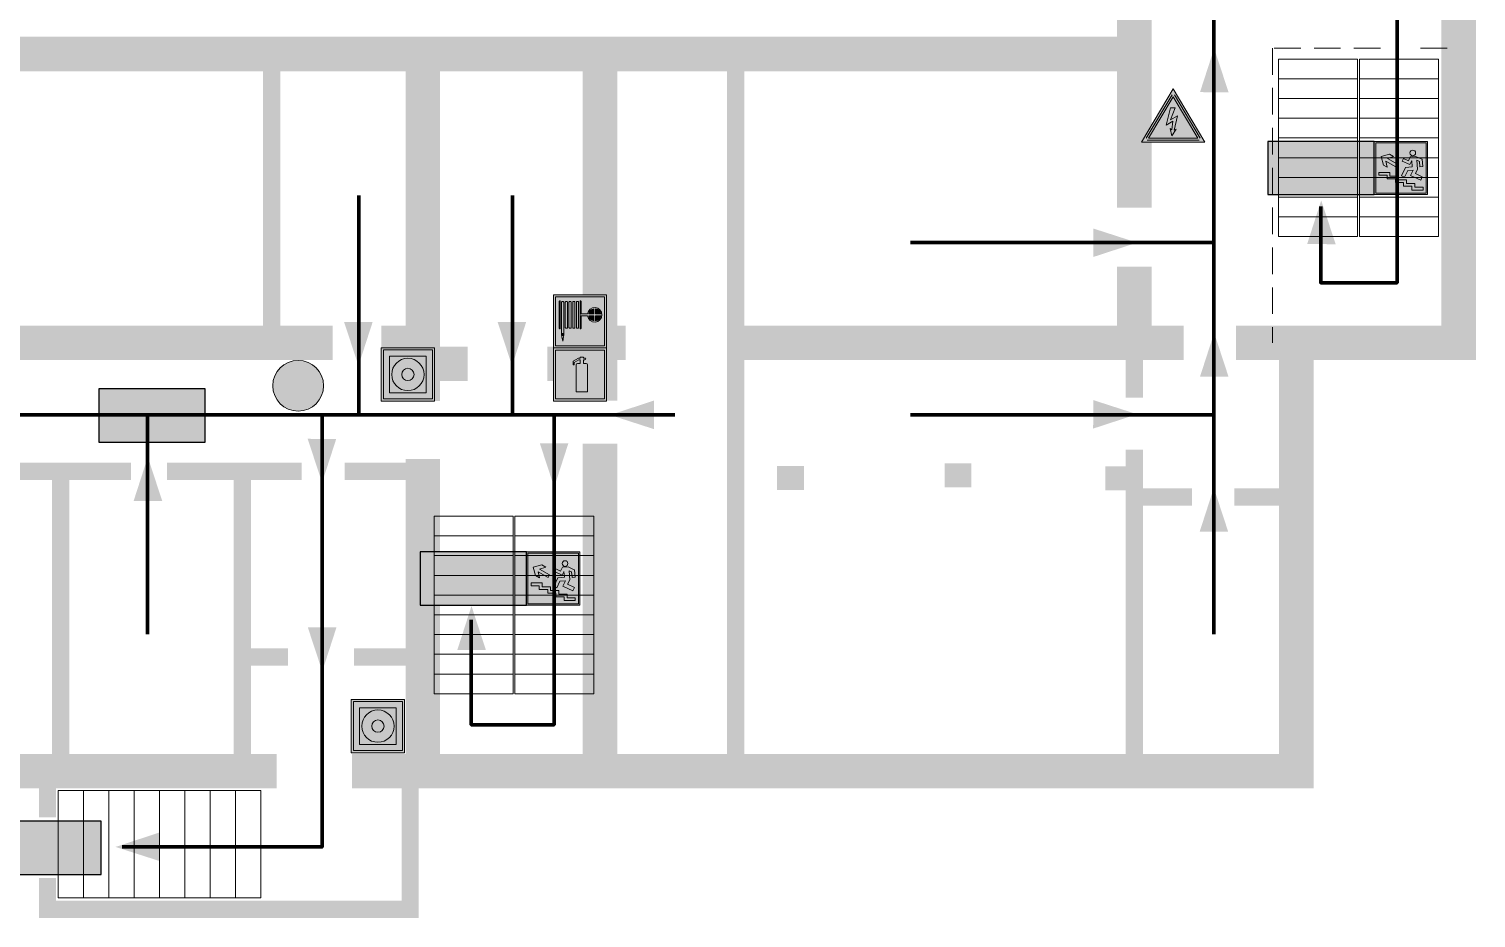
# Model space of a CAD drawing. Header units: millimetres. Extents: x 13810 to 67229, y 12374 to 21950.
# Drawn here: x 22123 to 22340.5, y 20001.6 to 20135.3 of the extents above; entities that cross this region are included whole.
import ezdxf

# ---------------------------------------------------------------- set-up
doc = ezdxf.new("R2010")
doc.units = ezdxf.units.MM
doc.linetypes.add('{ Wide Dash }', pattern=[12, 4, -2, 4, -2])
doc.layers.add('План_Штампы', color=7, linetype='Continuous')

# ---------------------------------------------------------------- blocks, each defined once
blk = doc.blocks.new('A$C7B4425F7')
at = {"true_color": 0xffffff}
blk.add_hatch(color=7, dxfattribs=at).paths.add_polyline_path([(0, 0), (-16, 0), (-16, -8), (0, -8)])
h = blk.add_hatch(color=126)
h.paths.add_polyline_path([(-0.2, -0.2), (-15.8, -0.2), (-15.8, -7.8), (-0.2, -7.8)])
h.paths.add_polyline_path([(-11.76, -2.03), (-11.76, -3.66), (-11.17, -3.66, -0.568275), (-11.17, -6.18), (-12.58, -6.18), (-12.58, -2.03)], flags=16)
h.paths.add_polyline_path([(-13.33, -4.12, -0.495768), (-13.59, -6.18), (-15.03, -6.18), (-15.03, -2.03), (-13.59, -2.03, -0.487973)], flags=16)
h.paths.add_polyline_path([(-10.25, -2.03), (-9.48, -2.03), (-9.48, -6.18), (-10.25, -6.18)], flags=16)
h.paths.add_polyline_path([(-13.84, -3.69), (-14.24, -3.69), (-14.24, -3.03), (-13.9, -3.03, -0.692621)], flags=0)
h.paths.add_polyline_path([(-9.15, -2.03), (-8.4, -2.03), (-8.04, -3.07), (-7.68, -2.03), (-6.93, -2.03), (-7.64, -4.1), (-6.93, -6.18), (-7.68, -6.18), (-8.04, -5.14), (-8.4, -6.18), (-9.15, -6.18), (-8.44, -4.1)], flags=16)
h.paths.add_polyline_path([(-11.76, -4.46), (-11.42, -4.46, -0.692621), (-11.36, -5.12), (-11.76, -5.12)], flags=0)
h.paths.add_polyline_path([(-13.9, -5.2), (-14.24, -5.2), (-14.24, -4.55), (-13.84, -4.55, -0.708038)], flags=0)
edge = h.paths.add_edge_path(flags=16)
edge.add_ellipse((-5.51, -4.08), major_axis=(0, 2.05), ratio=0.586184, start_angle=0, end_angle=360)
edge = h.paths.add_edge_path(flags=0)
edge.add_ellipse((-5.51, -4.08), major_axis=(0, 1.14), ratio=0.454828, start_angle=0, end_angle=360)
h.paths.add_polyline_path([(-4.13, -4.96, 0.377264), (-3.48, -4.52, 0.0555), (-3.16, -2.03), (-1.66, -2.03), (-1.66, -4.96), (-0.96, -4.96), (-0.96, -7.01), (-1.75, -7.01), (-1.75, -6.18), (-3.3, -6.18), (-3.3, -7.02), (-4.13, -7.02)], flags=16)
h.paths.add_polyline_path([(-2.73, -2.91), (-2.28, -2.91), (-2.28, -4.96), (-3.05, -4.96, 0.079136)], flags=0)
at = {"color": 126}
blk.add_lwpolyline([(-16, -8), (0, -8), (0, 0), (-16, 0)], close=True, dxfattribs=at)
blk = doc.blocks.new('вверх')
at = {"lineweight": 0, "true_color": 0xffffff}
h = blk.add_hatch(color=7, dxfattribs=at)
h.dxf.hatch_style = 1
h.paths.add_polyline_path([(40999.03, -4475.37), (41000.53, -4474.51), (40999.62, -4474.22), (41000.2, -4473.88), (41001.48, -4474.22), (41001.13, -4475.49), (41000.55, -4475.82), (41000.76, -4474.91), (40999.27, -4475.77)], flags=0)
h.paths.add_polyline_path([(40998.09, -4474.5), (40998.28, -4474.89), (40997.14, -4475.43), (40996.89, -4474.92), (40996.87, -4474.87), (40996.8, -4475.75), (40997.81, -4475.85), (40998.41, -4477.11), (40997.94, -4477.33), (40997.47, -4476.34), (40996.66, -4476.28), (40997.03, -4477.06), (40995.52, -4477.78), (40995.29, -4477.28), (40996.32, -4476.79), (40996, -4476.11), (40996.09, -4474.77), (40995.72, -4474.94), (40995.64, -4475.77), (40995.2, -4475.72), (40995.3, -4474.63), (40995.33, -4474.61), (40996.23, -4474.19), (40997.09, -4474.25), (40997.37, -4474.84)], flags=0)
h.paths.add_polyline_path([(40997.14, -4473.68, -1), (40996.29, -4473.68, -1)], flags=0)
h.paths.add_polyline_path([(41000.58, -4477.58), (41000.58, -4477.03), (41001.81, -4477.03), (41001.81, -4476.6), (41000.15, -4476.6), (41000.15, -4477.16), (40998.9, -4477.16), (40998.9, -4477.72), (40997.65, -4477.72), (40997.65, -4478.27), (40996.41, -4478.27), (40996.41, -4478.82), (40995.17, -4478.82), (40995.17, -4479.25), (40995.41, -4479.25), (40996.84, -4479.25), (40996.84, -4478.69), (40998.09, -4478.69), (40998.09, -4478.13), (40999.32, -4478.13), (40999.32, -4477.58)], flags=0)
h.paths.add_polyline_path([(41002.49, -4471.94), (40994.49, -4471.94), (40994.49, -4479.94), (41002.49, -4479.94)])
h.paths.add_polyline_path([(41002.28, -4479.72), (40994.69, -4479.72), (40994.69, -4472.14), (41002.28, -4472.14)], flags=16)
h.paths.add_polyline_path([(41001.81, -4476.6), (41001.81, -4477.03), (41000.58, -4477.03), (41000.58, -4477.58), (40999.32, -4477.58), (40999.32, -4478.13), (40998.09, -4478.13), (40998.09, -4478.69), (40996.84, -4478.69), (40996.84, -4479.25), (40995.17, -4479.25), (40995.17, -4478.82), (40996.41, -4478.82), (40996.41, -4478.27), (40997.65, -4478.27), (40997.65, -4477.72), (40998.9, -4477.72), (40998.9, -4477.16), (41000.15, -4477.16), (41000.15, -4476.6)], flags=0)
at = {"lineweight": 0}
h = blk.add_hatch(color=126, dxfattribs=at)
h.dxf.hatch_style = 1
h.paths.add_polyline_path([(40994.69, -4479.72), (41002.28, -4479.72), (41002.28, -4472.14), (40994.69, -4472.14)])
h.paths.add_polyline_path([(40999.03, -4475.37), (41000.53, -4474.51), (40999.62, -4474.22), (41000.2, -4473.88), (41001.48, -4474.22), (41001.13, -4475.49), (41000.55, -4475.82), (41000.76, -4474.91), (40999.27, -4475.77)], flags=16)
h.paths.add_polyline_path([(40997.09, -4474.25), (40997.37, -4474.84), (40998.09, -4474.5), (40998.28, -4474.89), (40997.14, -4475.43), (40996.89, -4474.92), (40996.87, -4474.87), (40996.8, -4475.75), (40997.81, -4475.85), (40998.41, -4477.11), (40997.94, -4477.33), (40997.47, -4476.34), (40996.66, -4476.28), (40997.03, -4477.06), (40995.52, -4477.78), (40995.29, -4477.28), (40996.32, -4476.79), (40996, -4476.11), (40996.09, -4474.77), (40995.72, -4474.94), (40995.64, -4475.77), (40995.2, -4475.72), (40995.3, -4474.63), (40995.33, -4474.61), (40996.23, -4474.19)], flags=16)
h.paths.add_polyline_path([(40996.29, -4473.68, -1), (40997.14, -4473.68, -1)], flags=16)
h.paths.add_polyline_path([(40997.65, -4477.72), (40998.9, -4477.72), (40998.9, -4477.16), (41000.15, -4477.16), (41000.15, -4476.6), (41001.81, -4476.6), (41001.81, -4477.03), (41000.58, -4477.03), (41000.58, -4477.58), (40999.32, -4477.58), (40999.32, -4478.13), (40998.09, -4478.13), (40998.09, -4478.69), (40996.84, -4478.69), (40996.84, -4479.25), (40995.17, -4479.25), (40995.17, -4478.82), (40996.41, -4478.82), (40996.41, -4478.27), (40997.65, -4478.27)], flags=16)
at = {"lineweight": 0, "true_color": 0xffffff}
h = blk.add_hatch(color=7, dxfattribs=at)
h.dxf.hatch_style = 1
h.paths.add_polyline_path([(40997.14, -4473.68, 1), (40996.29, -4473.68, 1)])
h.paths.add_polyline_path([(40998.28, -4474.89), (40998.09, -4474.5), (40997.37, -4474.84), (40997.09, -4474.25), (40996.23, -4474.19), (40995.33, -4474.61), (40995.3, -4474.63), (40995.2, -4475.72), (40995.64, -4475.77), (40995.72, -4474.94), (40996.09, -4474.77), (40996, -4476.11), (40996.32, -4476.79), (40995.29, -4477.28), (40995.52, -4477.78), (40997.03, -4477.06), (40996.66, -4476.28), (40997.47, -4476.34), (40997.94, -4477.33), (40998.41, -4477.11), (40997.81, -4475.85), (40996.8, -4475.75), (40996.87, -4474.87), (40996.89, -4474.92), (40997.14, -4475.43)])
h.paths.add_polyline_path([(40998.09, -4478.13), (40999.32, -4478.13), (40999.32, -4477.58), (41000.58, -4477.58), (41000.58, -4477.03), (41001.81, -4477.03), (41001.81, -4476.6), (41000.15, -4476.6), (41000.15, -4477.16), (40998.9, -4477.16), (40998.9, -4477.72), (40997.65, -4477.72), (40997.65, -4478.27), (40996.41, -4478.27), (40996.41, -4478.82), (40995.17, -4478.82), (40995.17, -4479.25), (40995.41, -4479.25), (40996.84, -4479.25), (40996.84, -4478.69), (40998.09, -4478.69)])
h.paths.add_polyline_path([(40999.03, -4475.37), (40999.27, -4475.77), (41000.76, -4474.91), (41000.55, -4475.82), (41001.13, -4475.49), (41001.48, -4474.22), (41000.2, -4473.88), (40999.62, -4474.22), (41000.53, -4474.51)])
at = {"color": 126, "lineweight": 0}
for points in [[(40994.49, -4471.94), (41002.49, -4471.94), (41002.49, -4479.94), (40994.49, -4479.94)], [(40994.69, -4472.14), (41002.28, -4472.14), (41002.28, -4479.72), (40994.69, -4479.72)]]:
    blk.add_lwpolyline(points, close=True, dxfattribs=at)
for points in [[(40996.89, -4474.92), (40997.14, -4475.43), (40998.28, -4474.89), (40998.09, -4474.5), (40997.37, -4474.84), (40997.09, -4474.25), (40996.23, -4474.19), (40995.33, -4474.61), (40995.3, -4474.63), (40995.2, -4475.72), (40995.64, -4475.77), (40995.72, -4474.94), (40996.09, -4474.77), (40996, -4476.11), (40996.32, -4476.79), (40995.29, -4477.28), (40995.52, -4477.78), (40997.03, -4477.06), (40996.66, -4476.28), (40997.47, -4476.34), (40997.94, -4477.33), (40998.41, -4477.11), (40997.81, -4475.85), (40996.8, -4475.75), (40996.87, -4474.87), (40996.89, -4474.92)], [(41001.48, -4474.22), (41001.13, -4475.49), (41000.55, -4475.82), (41000.76, -4474.91), (40999.27, -4475.77), (40999.03, -4475.37), (41000.53, -4474.51), (40999.62, -4474.22), (41000.2, -4473.88), (41001.48, -4474.22)], [(40995.41, -4479.25), (40995.17, -4479.25), (40995.17, -4478.82), (40996.41, -4478.82), (40996.41, -4478.27), (40997.65, -4478.27), (40997.65, -4477.72), (40998.9, -4477.72), (40998.9, -4477.16), (41000.15, -4477.16), (41000.15, -4476.6), (41001.81, -4476.6), (41001.81, -4477.03), (41000.58, -4477.03), (41000.58, -4477.58), (40999.32, -4477.58), (40999.32, -4478.13), (40998.09, -4478.13), (40998.09, -4478.69), (40996.84, -4478.69), (40996.84, -4479.25), (40995.17, -4479.25)]]:
    blk.add_lwpolyline(points, dxfattribs=at)
blk.add_circle((40996.71, -4473.68), 0.426, dxfattribs=at)
blk = doc.blocks.new('A$C7B8C2D5B')
at = {"lineweight": 0}
h = blk.add_hatch(color=5, dxfattribs=at)
h.dxf.hatch_style = 1
h.paths.add_polyline_path([(1.397, -3.024, 1), (-2.112, -3.024, 1)])
at = {"color": 5, "lineweight": 0}
blk.add_circle((-0.358, -3.024), 1.755, dxfattribs=at)
blk = doc.blocks.new('A$C54414219')
at = {"true_color": 0xffffff}
h = blk.add_hatch(color=7, dxfattribs=at)
h.paths.add_polyline_path([(2.39, -9.45), (2.39, -18.3), (11.23, -18.3), (11.23, -9.45)], flags=0)
h.paths.add_polyline_path([(10.71, -13.87, -1), (2.92, -13.87, -1)], flags=0)
h.paths.add_polyline_path([(8.3, -13.87, -1), (5.33, -13.87, -1)], flags=0)
h.paths.add_polyline_path([(0.41, -7.47), (0.41, -20.27), (13.21, -20.27), (13.21, -7.47)])
h.paths.add_polyline_path([(0.92, -19.77), (12.71, -19.77), (12.71, -7.98), (0.92, -7.98)], flags=16)
h.paths.add_polyline_path([(11.23, -9.45), (11.23, -18.3), (2.39, -18.3), (2.39, -9.45)], flags=0)
at = {"lineweight": 5}
h = blk.add_hatch(color=242, dxfattribs=at)
h.paths.add_polyline_path([(12.71, -7.98), (0.92, -7.98), (0.92, -19.77), (12.71, -19.77)])
h.paths.add_polyline_path([(11.23, -18.3), (2.39, -18.3), (2.39, -9.45), (11.23, -9.45)], flags=16)
h.paths.add_polyline_path([(10.71, -13.87, -1), (2.92, -13.87, -1)], flags=0)
h.paths.add_polyline_path([(8.3, -13.87, -1), (5.33, -13.87, -1)], flags=0)
at = {"true_color": 0xffffff}
h = blk.add_hatch(color=7, dxfattribs=at)
h.paths.add_polyline_path([(2.39, -9.45), (2.39, -18.3), (11.23, -18.3), (11.23, -9.45)])
h.paths.add_polyline_path([(10.71, -13.87, -1), (2.92, -13.87, -1)], flags=16)
h.paths.add_polyline_path([(8.3, -13.87, -1), (5.33, -13.87, -1)], flags=0)
at = {"lineweight": 5}
h = blk.add_hatch(color=242, dxfattribs=at)
h.paths.add_polyline_path([(2.92, -13.87, 1), (10.71, -13.87, 1)])
h.paths.add_polyline_path([(8.3, -13.87, -1), (5.33, -13.87, -1)], flags=16)
at = {"color": 242, "lineweight": 5}
for p, q in [((0.41, -20.27), (0.41, -7.47)), ((0.41, -7.47), (13.21, -7.47)), ((0.41, -7.47), (13.21, -7.47)), ((13.21, -20.27), (13.21, -7.47)), ((0.41, -20.27), (13.21, -20.27))]:
    blk.add_line(p, q, dxfattribs=at)
for points in [[(0.92, -7.98), (12.71, -7.98), (12.71, -19.77), (0.92, -19.77)], [(2.39, -9.45), (11.23, -9.45), (11.23, -18.3), (2.39, -18.3)]]:
    blk.add_lwpolyline(points, close=True, dxfattribs=at)
for radius in [3.89, 1.49]:
    blk.add_circle((6.81, -13.87), radius, dxfattribs=at)
blk = doc.blocks.new('A$C3AD82952')
at = {"true_color": 0xf5f5ff}
h = blk.add_hatch(color=7, dxfattribs=at)
h.dxf.hatch_style = 1
h.paths.add_polyline_path([(8.21, 8.73, 0.414214), (7.89, 9.05), (7.22, 9.05), (7.22, 9.92), (7.59, 9.92, 1), (7.57, 10.36), (7.22, 10.36), (7.22, 10.6), (6.43, 10.6), (6.43, 10.36), (6.01, 10.36), (4.74, 9.59), (4.74, 8.69), (4.98, 8.73), (4.98, 9.26), (6.12, 9.91), (6.43, 9.91), (6.43, 9.05), (5.76, 9.05, 0.414214), (5.44, 8.73), (5.44, 2.2), (8.21, 2.2)], flags=0)
h.paths.add_polyline_path([(12.8, 12.8), (0, 12.8), (0, 0), (12.8, 0)])
h.paths.add_polyline_path([(0.51, 12.29), (12.29, 12.29), (12.29, 0.51), (0.51, 0.51)], flags=16)
h.paths.add_polyline_path([(4.74, 9.59), (6.01, 10.36), (6.43, 10.36), (6.43, 10.6), (7.22, 10.6), (7.22, 10.36), (7.59, 10.36, -0.94586), (7.59, 9.92), (7.22, 9.92), (7.22, 9.05), (7.89, 9.05, -0.414214), (8.21, 8.73), (8.21, 2.2), (5.44, 2.2), (5.44, 8.73, -0.414214), (5.76, 9.05), (6.43, 9.05), (6.43, 9.91), (6.12, 9.91), (4.98, 9.26), (4.98, 8.73), (4.74, 8.69)], flags=0)
h = blk.add_hatch(color=242)
h.dxf.hatch_style = 1
h.paths.add_polyline_path([(12.29, 12.29), (0.51, 12.29), (0.51, 0.51), (12.29, 0.51)])
h.paths.add_polyline_path([(4.74, 8.69), (4.74, 9.59), (6.01, 10.36), (6.43, 10.36), (6.43, 10.6), (7.22, 10.6), (7.22, 10.36), (7.59, 10.36, -0.94586), (7.59, 9.92), (7.22, 9.92), (7.22, 9.05), (7.89, 9.05, -0.414214), (8.21, 8.73), (8.21, 2.2), (5.44, 2.2), (5.44, 8.73, -0.414214), (5.76, 9.05), (6.43, 9.05), (6.43, 9.91), (6.12, 9.91), (4.98, 9.26), (4.98, 8.73)], flags=16)
h = blk.add_hatch(color=7, dxfattribs=at)
h.dxf.hatch_style = 1
h.paths.add_polyline_path([(8.21, 8.73, 0.414214), (7.89, 9.05), (7.22, 9.05), (7.22, 9.92), (7.59, 9.92, 1), (7.57, 10.36), (7.22, 10.36), (7.22, 10.6), (6.43, 10.6), (6.43, 10.36), (6.01, 10.36), (4.74, 9.59), (4.74, 8.69), (4.98, 8.73), (4.98, 9.26), (6.12, 9.91), (6.43, 9.91), (6.43, 9.05), (5.76, 9.05, 0.414214), (5.44, 8.73), (5.44, 2.2), (8.21, 2.2)])
at = {"color": 242, "lineweight": 5}
for p, q in [((0, 0), (0, 12.8)), ((0, 12.8), (12.8, 12.8)), ((7.22, 10.6), (6.43, 10.6)), ((6.43, 10.6), (6.43, 10.36)), ((7.22, 10.36), (7.22, 10.6)), ((12.8, 0), (12.8, 12.8)), ((6.01, 10.36), (4.74, 9.59)), ((4.74, 9.59), (4.74, 8.69)), ((4.74, 8.69), (4.98, 8.73)), ((4.98, 9.26), (6.12, 9.91)), ((4.98, 8.73), (4.98, 9.26)), ((5.44, 2.2), (5.44, 8.73)), ((5.76, 9.05), (6.43, 9.05)), ((6.01, 10.36), (6.43, 10.36)), ((6.12, 9.91), (6.43, 9.91)), ((6.43, 9.91), (6.43, 9.05)), ((7.59, 10.36), (7.22, 10.36)), ((7.22, 9.05), (7.22, 9.92)), ((7.59, 9.92), (7.22, 9.92)), ((7.89, 9.05), (7.22, 9.05)), ((8.21, 2.2), (8.21, 8.73)), ((0, 0), (12.8, 0)), ((5.44, 2.2), (8.21, 2.2))]:
    blk.add_line(p, q, dxfattribs=at)
blk.add_lwpolyline([(0.51, 12.29), (12.29, 12.29), (12.29, 0.51), (0.51, 0.51)], close=True, dxfattribs=at)
for centre, radius, start, end in [((5.76, 8.73), 0.32, 90, 180), ((7.58, 10.14), 0.223, 273.1875, 86.8125), ((7.89, 8.73), 0.32, 0, 90)]:
    blk.add_arc(centre, radius, start, end, dxfattribs=at)
blk = doc.blocks.new('A$C37112FD5')
at = {"true_color": 0xf5f5ff}
h = blk.add_hatch(color=7, dxfattribs=at)
h.dxf.hatch_style = 1
h.paths.add_polyline_path([(12.8, -7.4), (0, -7.4), (0, -20.2), (12.8, -20.2)])
h.paths.add_polyline_path([(12.29, -7.91), (12.29, -19.69), (0.51, -19.69), (0.51, -7.91)], flags=16)
h.paths.add_polyline_path([(4.98, -9.04, -0.42597), (5.17, -9.22), (5.17, -12.25), (5.17, -15.29, -0.432244), (4.98, -15.47), (4.83, -15.47, -0.42597), (4.64, -15.29), (4.64, -12.25), (4.64, -9.22, -0.432244), (4.83, -9.04)], flags=0)
h.paths.add_polyline_path([(4.28, -9.22), (4.28, -12.25), (4.28, -15.29, -0.432244), (4.09, -15.47), (3.94, -15.47, -0.42597), (3.75, -15.29), (3.75, -12.25), (3.75, -9.22, -0.432244), (3.94, -9.04), (4.09, -9.04, -0.42597)], flags=0)
h.paths.add_polyline_path([(5.72, -9.04), (5.87, -9.04, -0.42597), (6.06, -9.22), (6.06, -12.25), (6.06, -15.29, -0.432244), (5.87, -15.47), (5.72, -15.47, -0.42597), (5.53, -15.29), (5.53, -12.25), (5.53, -9.22, -0.432244)], flags=0)
h.paths.add_polyline_path([(6.42, -8.9), (6.5, -8.9, -0.42597), (6.69, -9.08), (6.69, -12.03), (8.21, -12.03, -15.824349), (8.21, -12.47), (6.69, -12.47), (6.69, -15.42, -0.432244), (6.5, -15.6), (6.42, -15.6)], flags=0)
h.paths.add_polyline_path([(3.39, -9.22), (3.39, -12.25), (3.39, -15.29, -0.432244), (3.2, -15.47), (3.05, -15.47, -0.42597), (2.85, -15.29), (2.85, -12.25), (2.85, -9.22, -0.432244), (3.05, -9.04), (3.2, -9.04, -0.42597)], flags=0)
h.paths.add_polyline_path([(2.5, -9.22), (2.5, -16.71), (1.96, -16.71), (1.96, -9.22, -0.432244), (2.15, -9.04), (2.31, -9.04, -0.42597)], flags=0)
h.paths.add_polyline_path([(1.61, -8.9), (1.61, -15.6), (1.57, -15.6, -0.42597), (1.37, -15.42), (1.37, -12.03), (1.37, -9.09, -0.432244), (1.57, -8.9)], flags=0)
h.paths.add_polyline_path([(9.76, -10.81), (9.76, -12.03), (8.49, -12.03, -0.336371)], flags=0)
h.paths.add_polyline_path([(8.49, -12.47), (9.76, -12.47), (9.76, -13.7, -0.336371)], flags=0)
h.paths.add_polyline_path([(10.11, -10.81, -0.336371), (11.38, -12.03), (10.11, -12.03)], flags=0)
h.paths.add_polyline_path([(10.11, -12.47), (11.38, -12.47, -0.336371), (10.11, -13.7)], flags=0)
h.paths.add_polyline_path([(2.5, -16.84), (2.5, -17.05), (1.97, -17.05), (1.97, -16.84)], flags=0)
h.paths.add_polyline_path([(2.5, -17.24, -0.033778), (2.24, -18.6, -0.033778), (1.97, -17.24)], flags=0)
h = blk.add_hatch(color=242)
h.dxf.hatch_style = 1
h.paths.add_polyline_path([(12.29, -7.91), (0.51, -7.91), (0.51, -19.69), (12.29, -19.69)])
h.paths.add_polyline_path([(6.42, -15.6), (6.42, -8.9), (6.5, -8.9, -0.42597), (6.69, -9.08), (6.69, -12.03), (8.21, -12.03, -15.824349), (8.21, -12.47), (6.69, -12.47), (6.69, -15.42, -0.432244), (6.5, -15.6)], flags=16)
h.paths.add_polyline_path([(5.87, -15.47), (5.72, -15.47, -0.42597), (5.53, -15.29), (5.53, -12.25), (5.53, -9.22, -0.432244), (5.72, -9.04), (5.87, -9.04, -0.42597), (6.06, -9.22), (6.06, -12.25), (6.06, -15.29, -0.432244)], flags=16)
h.paths.add_polyline_path([(4.98, -15.47), (4.83, -15.47, -0.42597), (4.64, -15.29), (4.64, -12.25), (4.64, -9.22, -0.432244), (4.83, -9.04), (4.98, -9.04, -0.42597), (5.17, -9.22), (5.17, -12.25), (5.17, -15.29, -0.432244)], flags=16)
h.paths.add_polyline_path([(4.09, -15.47), (3.94, -15.47, -0.42597), (3.75, -15.29), (3.75, -12.25), (3.75, -9.22, -0.432244), (3.94, -9.04), (4.09, -9.04, -0.42597), (4.28, -9.22), (4.28, -12.25), (4.28, -15.29, -0.432244)], flags=16)
h.paths.add_polyline_path([(3.2, -15.47), (3.05, -15.47, -0.42597), (2.85, -15.29), (2.85, -12.25), (2.85, -9.22, -0.432244), (3.05, -9.04), (3.2, -9.04, -0.42597), (3.39, -9.22), (3.39, -12.25), (3.39, -15.29, -0.432244)], flags=16)
h.paths.add_polyline_path([(2.5, -17.05), (1.97, -17.05), (1.97, -16.84), (2.5, -16.84)], flags=16)
h.paths.add_polyline_path([(2.5, -17.24, -0.033778), (2.24, -18.6, -0.033778), (1.97, -17.24)], flags=16)
h.paths.add_polyline_path([(2.5, -16.71), (1.96, -16.71), (1.96, -9.22, -0.432244), (2.15, -9.04), (2.31, -9.04, -0.42597), (2.5, -9.22)], flags=16)
h.paths.add_polyline_path([(1.61, -15.6), (1.57, -15.6, -0.42597), (1.37, -15.42), (1.37, -12.03), (1.37, -9.09, -0.432244), (1.57, -8.9), (1.61, -8.9)], flags=16)
h.paths.add_polyline_path([(8.49, -12.47), (9.76, -12.47), (9.76, -13.7, -0.336371)], flags=0)
h.paths.add_polyline_path([(10.11, -13.7), (10.11, -12.47), (11.38, -12.47, -0.336371)], flags=0)
h.paths.add_polyline_path([(8.49, -12.03, -0.336371), (9.76, -10.81), (9.76, -12.03)], flags=0)
h.paths.add_polyline_path([(10.11, -12.03), (10.11, -10.81, -0.336371), (11.38, -12.03)], flags=0)
h = blk.add_hatch(color=7, dxfattribs=at)
h.dxf.hatch_style = 1
h.paths.add_polyline_path([(1.61, -8.9), (1.57, -8.9, 0.432244), (1.37, -9.09), (1.37, -12.03), (1.37, -15.42, 0.42597), (1.57, -15.6), (1.61, -15.6)])
h.paths.add_polyline_path([(2.5, -9.22, 0.42597), (2.31, -9.04), (2.15, -9.04, 0.432244), (1.96, -9.22), (1.96, -16.71), (2.5, -16.71)])
h.paths.add_polyline_path([(2.5, -16.84), (1.97, -16.84), (1.97, -17.05), (2.5, -17.05)])
h.paths.add_polyline_path([(2.5, -17.24), (1.97, -17.24, 0.033778), (2.24, -18.6, 0.033778)])
h.paths.add_polyline_path([(3.39, -12.25), (3.39, -9.22, 0.42597), (3.2, -9.04), (3.05, -9.04, 0.432244), (2.85, -9.22), (2.85, -12.25), (2.85, -15.29, 0.42597), (3.05, -15.47), (3.2, -15.47, 0.432244), (3.39, -15.29)])
h.paths.add_polyline_path([(4.28, -12.25), (4.28, -9.22, 0.42597), (4.09, -9.04), (3.94, -9.04, 0.432244), (3.75, -9.22), (3.75, -12.25), (3.75, -15.29, 0.42597), (3.94, -15.47), (4.09, -15.47, 0.432244), (4.28, -15.29)])
h.paths.add_polyline_path([(5.17, -12.25), (5.17, -9.22, 0.42597), (4.98, -9.04), (4.83, -9.04, 0.432244), (4.64, -9.22), (4.64, -12.25), (4.64, -15.29, 0.42597), (4.83, -15.47), (4.98, -15.47, 0.432244), (5.17, -15.29)])
h.paths.add_polyline_path([(6.06, -12.25), (6.06, -9.22, 0.42597), (5.87, -9.04), (5.72, -9.04, 0.432244), (5.53, -9.22), (5.53, -12.25), (5.53, -15.29, 0.42597), (5.72, -15.47), (5.87, -15.47, 0.432244), (6.06, -15.29)])
h.paths.add_polyline_path([(6.69, -12.47), (8.21, -12.47, 15.824349), (8.21, -12.03), (6.69, -12.03), (6.69, -9.08, 0.42597), (6.5, -8.9), (6.42, -8.9), (6.42, -15.6), (6.5, -15.6, 0.432244), (6.69, -15.42)])
h.paths.add_polyline_path([(8.49, -12.47), (9.76, -12.47), (9.76, -13.7, -0.336371)], flags=16)
h.paths.add_polyline_path([(8.49, -12.03, -0.336371), (9.76, -10.81), (9.76, -12.03)], flags=16)
h.paths.add_polyline_path([(10.11, -12.47), (11.38, -12.47, -0.336371), (10.11, -13.7)], flags=16)
h.paths.add_polyline_path([(10.11, -12.03), (10.11, -10.81, -0.336371), (11.38, -12.03)], flags=16)
h = blk.add_hatch(color=242)
h.dxf.hatch_style = 1
h.paths.add_polyline_path([(9.76, -10.81, 0.336371), (8.49, -12.03), (9.76, -12.03)])
h.paths.add_polyline_path([(10.11, -10.81), (10.11, -12.03), (11.38, -12.03, 0.336371)])
h.paths.add_polyline_path([(11.38, -12.47), (10.11, -12.47), (10.11, -13.7, 0.336371)])
h.paths.add_polyline_path([(9.76, -12.47), (8.49, -12.47, 0.336371), (9.76, -13.7)])
at = {"color": 242, "lineweight": 5}
for p, q in [((0, -20.2), (0, -7.4)), ((0, -7.4), (12.8, -7.4)), ((1.37, -12.03), (1.37, -9.08)), ((1.57, -8.9), (1.61, -8.9)), ((1.61, -8.9), (1.61, -15.6)), ((1.96, -16.71), (1.96, -9.22)), ((2.15, -9.04), (2.31, -9.04)), ((2.5, -16.71), (2.5, -9.22)), ((2.85, -12.25), (2.85, -9.22)), ((3.05, -9.04), (3.2, -9.04)), ((3.39, -12.25), (3.39, -9.22)), ((3.75, -12.25), (3.75, -9.22)), ((3.94, -9.04), (4.09, -9.04)), ((4.28, -12.25), (4.28, -9.22)), ((4.64, -12.25), (4.64, -9.22)), ((4.83, -9.04), (4.98, -9.04)), ((5.17, -12.25), (5.17, -9.22)), ((5.53, -12.25), (5.53, -9.22)), ((5.72, -9.04), (5.87, -9.04)), ((6.06, -12.25), (6.06, -9.22)), ((6.42, -8.9), (6.42, -15.6)), ((6.5, -8.9), (6.42, -8.9)), ((6.69, -12.03), (6.69, -9.08)), ((12.8, -20.2), (12.8, -7.4)), ((1.37, -12.03), (1.37, -15.42)), ((2.85, -12.25), (2.85, -15.29)), ((3.39, -12.25), (3.39, -15.29)), ((3.75, -12.25), (3.75, -15.29)), ((4.28, -12.25), (4.28, -15.29)), ((4.64, -12.25), (4.64, -15.29)), ((5.17, -12.25), (5.17, -15.29)), ((5.53, -12.25), (5.53, -15.29)), ((6.06, -12.25), (6.06, -15.29)), ((8.21, -12.03), (6.69, -12.03)), ((8.21, -12.47), (6.69, -12.47)), ((6.69, -12.47), (6.69, -15.42)), ((9.76, -12.03), (8.49, -12.03)), ((9.76, -12.47), (8.49, -12.47)), ((9.76, -10.81), (9.76, -12.03)), ((9.76, -12.47), (9.76, -13.7)), ((10.11, -10.81), (10.11, -12.03)), ((11.38, -12.03), (10.11, -12.03)), ((11.38, -12.47), (10.11, -12.47)), ((10.11, -12.47), (10.11, -13.7)), ((1.57, -15.6), (1.61, -15.6)), ((1.96, -16.71), (2.5, -16.71)), ((1.97, -16.84), (2.5, -16.84)), ((1.97, -17.05), (1.97, -16.84)), ((2.5, -17.05), (1.97, -17.05)), ((1.97, -17.24), (2.5, -17.24)), ((2.5, -16.84), (2.5, -17.05)), ((3.05, -15.47), (3.2, -15.47)), ((3.94, -15.47), (4.09, -15.47)), ((4.83, -15.47), (4.98, -15.47)), ((5.72, -15.47), (5.87, -15.47)), ((6.42, -15.6), (6.5, -15.6)), ((0, -20.2), (12.8, -20.2))]:
    blk.add_line(p, q, dxfattribs=at)
blk.add_lwpolyline([(0.51, -7.91), (12.29, -7.91), (12.29, -19.69), (0.51, -19.69)], close=True, dxfattribs=at)
for centre, radius, start, end in [((1.56, -9.09), 0.182, 87.1027, 180.6071), ((2.15, -9.22), 0.182, 87.1027, 180.6071), ((2.32, -9.22), 0.182, 359.3929, 92.8973), ((3.04, -9.22), 0.182, 87.1027, 180.6071), ((3.21, -9.22), 0.182, 359.3929, 92.8973), ((3.93, -9.22), 0.182, 87.1027, 180.6071), ((4.1, -9.22), 0.182, 359.3929, 92.8973), ((4.82, -9.22), 0.182, 87.1027, 180.6071), ((4.99, -9.22), 0.182, 359.3929, 92.8973), ((5.71, -9.22), 0.182, 87.1027, 180.6071), ((5.88, -9.22), 0.182, 359.3929, 92.8973), ((6.51, -9.09), 0.182, 359.3929, 92.8973), ((9.93, -12.25), 1.74, 187.2319, 172.7681), ((9.93, -12.25), 1.46, 96.9927, 171.3585), ((9.93, -12.25), 1.46, 188.6415, 263.0073), ((9.93, -12.25), 1.46, 8.6415, 83.0073), ((9.93, -12.25), 1.46, 276.9927, 351.3585), ((1.56, -15.42), 0.182, 179.3929, 272.8973), ((12.17, -15.98), 10.27, 187.041, 194.7793), ((-7.7, -15.98), 10.27, 345.2207, 352.959), ((3.04, -15.29), 0.182, 179.3929, 272.8973), ((3.21, -15.29), 0.182, 267.1027, 0.6071), ((3.93, -15.29), 0.182, 179.3929, 272.8973), ((4.1, -15.29), 0.182, 267.1027, 0.6071), ((4.82, -15.29), 0.182, 179.3929, 272.8973), ((4.99, -15.29), 0.182, 267.1027, 0.6071), ((5.71, -15.29), 0.182, 179.3929, 272.8973), ((5.88, -15.29), 0.182, 267.1027, 0.6071), ((6.51, -15.42), 0.182, 267.1027, 0.6071)]:
    blk.add_arc(centre, radius, start, end, dxfattribs=at)
blk = doc.blocks.new('A$C3E6D3DDE')
at = {"lineweight": 5}
h = blk.add_hatch(color=40, dxfattribs=at)
h.paths.add_polyline_path([(24.1, 1.45), (16.46, -11.35), (31.74, -11.35)])
h.paths.add_polyline_path([(24.09, -0.46), (30.03, -10.41), (18.14, -10.41)], flags=16)
h.paths.add_polyline_path([(24.54, -3.08), (23.41, -6.02), (25.13, -5.01), (24.33, -8.5), (24.82, -8.27), (23.79, -9.86), (23.4, -8.04), (23.8, -8.43), (24.04, -6.29), (22.39, -7.25), (23.44, -3.08)], flags=0)
h = blk.add_hatch(color=256, dxfattribs=at)
h.paths.add_polyline_path([(24.37, 0.03, 0.567511), (23.82, 0.03), (17.59, -10.4, 0.582454), (17.86, -10.88), (30.32, -10.88, 0.582149), (30.6, -10.4)])
h.paths.add_polyline_path([(24.09, -0.46), (18.14, -10.41), (30.03, -10.41)], flags=16)
h.paths.add_polyline_path([(24.54, -3.08), (23.41, -6.02), (25.13, -5.01), (24.33, -8.5), (24.82, -8.27), (23.79, -9.86), (23.4, -8.04), (23.8, -8.43), (24.04, -6.29), (22.39, -7.25), (23.44, -3.08)], flags=0)
h = blk.add_hatch(color=40, dxfattribs=at)
h.paths.add_polyline_path([(24.09, -0.46), (18.14, -10.41), (30.03, -10.41)])
h.paths.add_polyline_path([(24.82, -8.27), (23.79, -9.86), (23.4, -8.04), (23.8, -8.43), (24.04, -6.29), (22.39, -7.25), (23.44, -3.08), (24.54, -3.08), (23.41, -6.02), (25.13, -5.01), (24.33, -8.5)], flags=16)
at = {"color": 40, "lineweight": 5}
for p, q in [((16.46, -11.35), (24.1, 1.45)), ((24.1, 1.45), (31.74, -11.35))]:
    blk.add_line(p, q, dxfattribs=at)
at = {"lineweight": 5}
for p, q in [((17.59, -10.4), (23.82, 0.03)), ((24.37, 0.03), (30.6, -10.4)), ((18.14, -10.41), (24.09, -0.46)), ((23.44, -3.08), (22.39, -7.25)), ((23.41, -6.02), (24.54, -3.08)), ((24.54, -3.08), (23.44, -3.08)), ((24.09, -0.46), (30.03, -10.41)), ((22.39, -7.25), (24.04, -6.29)), ((25.13, -5.01), (23.41, -6.02)), ((24.04, -6.29), (23.8, -8.43)), ((24.33, -8.5), (25.13, -5.01)), ((18.14, -10.41), (30.03, -10.41)), ((23.8, -8.43), (23.4, -8.04)), ((23.4, -8.04), (23.79, -9.86)), ((23.79, -9.86), (24.82, -8.27)), ((24.82, -8.27), (24.33, -8.5)), ((17.86, -10.88), (30.32, -10.88))]:
    blk.add_line(p, q, dxfattribs=at)
at = {"color": 50, "lineweight": 5}
blk.add_line((31.74, -11.35), (16.46, -11.35), dxfattribs=at)
blk = doc.blocks.new('A$C32E8229D')
at = {"true_color": 0xffffff}
blk.add_hatch(color=7, dxfattribs=at).paths.add_polyline_path([(0, 0), (0, -8), (16, -8), (16, 0)])
h = blk.add_hatch(color=126)
h.paths.add_polyline_path([(0.2, -0.2), (15.8, -0.2), (15.8, -7.8), (0.2, -7.8)])
h.paths.add_polyline_path([(13.49, -2.05), (12.08, -2.05), (11.37, -2.63, 0.162397), (11.29, -2.84), (11.29, -3.63), (10.35, -3.63), (10.35, -4.05), (11.68, -4.05), (11.68, -3.48), (12.26, -4.28), (11.29, -5.1), (11.29, -6.78), (11.85, -6.78), (11.85, -5.44), (12.8, -4.64), (12.8, -5.94), (14.46, -5.94), (14.46, -5.39), (13.45, -5.39), (13.45, -3.97), (12.46, -2.59), (13.15, -2.59), (13.69, -3.34), (14.18, -3)], flags=16)
h.paths.add_polyline_path([(10.74, -1.82, 1), (11.8, -1.82, 1)], flags=16)
h.paths.add_polyline_path([(9.39, -3.59), (5.99, -3.59), (6.56, -3.03), (5.91, -3.03), (5.1, -3.83), (5.91, -4.64), (6.56, -4.64), (5.99, -4.09), (9.39, -4.09)], flags=16)
h.paths.add_polyline_path([(4.29, -1.08), (1.72, -1.08), (1.72, -6.6), (4.29, -6.6)], flags=16)
at = {"color": 126}
blk.add_lwpolyline([(16, -8), (0, -8), (0, 0), (16, 0)], close=True, dxfattribs=at)

msp = doc.modelspace()

# ---------------------------------------------------------------- linework, layer by layer
at = {"lineweight": 100}
for points, const_width in [([(22171.58, 20023.69), (22313.53, 20023.69), (22313.53, 20088.12), (22304.48, 20088.12), (22337.94, 20088.12), (22337.94, 20158.97), (22289.16, 20158.97), (22289.16, 20108.45)], 5.2), ([(22289.16, 20131.57), (22077.23, 20131.57), (22077.23, 20023.69), (22160.24, 20023.69)], 5.2), ([(22188.99, 20084.96), (22182.23, 20084.96), (22182.23, 20131.57), (22182.23, 20079.36)], 5.2), ([(22212.7, 20088.12), (22208.86, 20088.12), (22208.86, 20131.57), (22208.86, 20079.42)], 5.2), ([(22159.53, 20088.18), (22159.53, 20131.66)], 2.6), ([(22229.26, 20129.47), (22229.26, 20024.59)], 2.6), ([(22289.16, 20099.59), (22289.16, 20088.12), (22296.58, 20088.12)], 5.2), ([(22168.69, 20088.12), (22110.47, 20088.12)], 5.2), ([(22182.23, 20088.12), (22175.98, 20088.12)], 5.2), ([(22289.16, 20088.12), (22228.64, 20088.12)], 5.2), ([(22208.86, 20084.96), (22200.97, 20084.96)], 5.2), ([(22289.16, 20088.12), (22289.16, 20079.87)], 2.6), ([(22208.86, 20023.69), (22208.86, 20072.93)], 5.2), ([(22182.23, 20070.67), (22182.23, 20023.69)], 5.2), ([(22289.16, 20072.07), (22289.16, 20025.08)], 2.6), ([(22120.32, 20068.8), (22138.36, 20068.8)], 2.6), ([(22127.78, 20068.8), (22127.78, 20024.27)], 2.6), ([(22143.79, 20068.8), (22164.01, 20068.8)], 2.6), ([(22155.1, 20068.8), (22155.1, 20023.86), (22155.1, 20040.85), (22161.98, 20040.85)], 2.6), ([(22170.51, 20068.8), (22182.41, 20068.8)], 2.6), ([(22289.16, 20064.94), (22297.86, 20064.94)], 2.6), ([(22313.53, 20064.94), (22304.23, 20064.94)], 2.6), ([(22171.89, 20040.85), (22180.59, 20040.85)], 2.6), ([(22125.82, 20007.63), (22125.82, 20002.88), (22180.33, 20002.88), (22180.33, 20022.95)], 2.6), ([(22125.82, 20022.86), (22125.82, 20016.74)], 2.6)]:
    msp.add_lwpolyline(points, dxfattribs=dict(at, const_width=const_width))
at = {"color": 126, "lineweight": 100, "true_color": 0x008754}
for points in [[(22301.14, 20103.21), (22301.14, 20137.14), (22328.66, 20137.14), (22328.66, 20097.15), (22317.19, 20097.15), (22317.19, 20108.65)], [(22137.02, 20012.29), (22167.1, 20012.29), (22167.1, 20077.28), (22106.26, 20077.28), (22106.26, 20114.4)], [(22172.63, 20110.26), (22172.63, 20077.28)], [(22195.71, 20110.26), (22195.71, 20077.28)], [(22301.14, 20077.28), (22301.14, 20103.21), (22255.55, 20103.21)], [(22140.85, 20077.28), (22140.85, 20044.29)], [(22167.1, 20077.28), (22220.09, 20077.28)], [(22201.96, 20077.28), (22201.96, 20030.67), (22189.5, 20030.67), (22189.5, 20046.43)], [(22255.55, 20077.28), (22301.14, 20077.28), (22301.14, 20044.29)]]:
    msp.add_lwpolyline(points, dxfattribs=at)
at = {"linetype": '{ Wide Dash }', "lineweight": 0}
for points in [[(22326.19, 20132.46), (22309.96, 20132.46), (22309.96, 20088.12)], [(22336.19, 20132.46), (22331.46, 20132.46)]]:
    msp.add_lwpolyline(points, dxfattribs=at)
at = {"lineweight": 0}
for points in [[(22310.87, 20127.84), (22322.74, 20127.84), (22322.74, 20130.81), (22310.87, 20130.81)], [(22323.02, 20127.84), (22334.9, 20127.84), (22334.9, 20130.81), (22323.02, 20130.81)], [(22310.87, 20124.87), (22322.74, 20124.87), (22322.74, 20127.84), (22310.87, 20127.84)], [(22323.02, 20124.87), (22334.9, 20124.87), (22334.9, 20127.84), (22323.02, 20127.84)], [(22310.87, 20121.91), (22322.74, 20121.91), (22322.74, 20124.87), (22310.87, 20124.87)], [(22323.02, 20121.91), (22334.9, 20121.91), (22334.9, 20124.87), (22323.02, 20124.87)], [(22310.87, 20118.94), (22322.74, 20118.94), (22322.74, 20121.91), (22310.87, 20121.91)], [(22323.02, 20118.94), (22334.9, 20118.94), (22334.9, 20121.91), (22323.02, 20121.91)], [(22310.87, 20115.97), (22322.74, 20115.97), (22322.74, 20118.94), (22310.87, 20118.94)], [(22323.02, 20115.97), (22334.9, 20115.97), (22334.9, 20118.94), (22323.02, 20118.94)], [(22310.87, 20113), (22322.74, 20113), (22322.74, 20115.97), (22310.87, 20115.97)], [(22323.02, 20113), (22334.9, 20113), (22334.9, 20115.97), (22323.02, 20115.97)], [(22310.87, 20110.04), (22322.74, 20110.04), (22322.74, 20113), (22310.87, 20113)], [(22323.02, 20110.04), (22334.9, 20110.04), (22334.9, 20113), (22323.02, 20113)], [(22310.87, 20107.07), (22322.74, 20107.07), (22322.74, 20110.04), (22310.87, 20110.04)], [(22323.02, 20107.07), (22334.9, 20107.07), (22334.9, 20110.04), (22323.02, 20110.04)], [(22310.87, 20104.1), (22322.74, 20104.1), (22322.74, 20107.07), (22310.87, 20107.07)], [(22323.02, 20104.1), (22334.9, 20104.1), (22334.9, 20107.07), (22323.02, 20107.07)], [(22183.92, 20059.08), (22195.79, 20059.08), (22195.79, 20062.04), (22183.92, 20062.04)], [(22196.07, 20059.08), (22207.95, 20059.08), (22207.95, 20062.04), (22196.07, 20062.04)], [(22183.92, 20056.11), (22195.79, 20056.11), (22195.79, 20059.08), (22183.92, 20059.08)], [(22196.07, 20056.11), (22207.95, 20056.11), (22207.95, 20059.08), (22196.07, 20059.08)], [(22183.92, 20053.14), (22195.79, 20053.14), (22195.79, 20056.11), (22183.92, 20056.11)], [(22196.07, 20053.14), (22207.95, 20053.14), (22207.95, 20056.11), (22196.07, 20056.11)], [(22183.92, 20050.17), (22195.79, 20050.17), (22195.79, 20053.14), (22183.92, 20053.14)], [(22196.07, 20050.17), (22207.95, 20050.17), (22207.95, 20053.14), (22196.07, 20053.14)], [(22183.92, 20047.2), (22195.79, 20047.2), (22195.79, 20050.17), (22183.92, 20050.17)], [(22196.07, 20047.2), (22207.95, 20047.2), (22207.95, 20050.17), (22196.07, 20050.17)], [(22183.92, 20044.24), (22195.79, 20044.24), (22195.79, 20047.2), (22183.92, 20047.2)], [(22196.07, 20044.24), (22207.95, 20044.24), (22207.95, 20047.2), (22196.07, 20047.2)], [(22183.92, 20041.27), (22195.79, 20041.27), (22195.79, 20044.24), (22183.92, 20044.24)], [(22196.07, 20041.27), (22207.95, 20041.27), (22207.95, 20044.24), (22196.07, 20044.24)], [(22183.92, 20038.3), (22195.79, 20038.3), (22195.79, 20041.27), (22183.92, 20041.27)], [(22196.07, 20038.3), (22207.95, 20038.3), (22207.95, 20041.27), (22196.07, 20041.27)], [(22183.92, 20035.33), (22195.79, 20035.33), (22195.79, 20038.3), (22183.92, 20038.3)], [(22196.07, 20035.33), (22207.95, 20035.33), (22207.95, 20038.3), (22196.07, 20038.3)], [(22127.42, 20004.62), (22131.23, 20004.62), (22131.23, 20020.78), (22127.42, 20020.78)], [(22131.23, 20004.62), (22135.04, 20004.62), (22135.04, 20020.78), (22131.23, 20020.78)], [(22135.04, 20004.62), (22138.85, 20004.62), (22138.85, 20020.78), (22135.04, 20020.78)], [(22138.85, 20004.62), (22142.66, 20004.62), (22142.66, 20020.78), (22138.85, 20020.78)], [(22142.66, 20004.62), (22146.47, 20004.62), (22146.47, 20020.78), (22142.66, 20020.78)], [(22146.47, 20004.62), (22150.28, 20004.62), (22150.28, 20020.78), (22146.47, 20020.78)], [(22150.28, 20004.62), (22154.08, 20004.62), (22154.08, 20020.78), (22150.28, 20020.78)], [(22154.08, 20004.62), (22157.89, 20004.62), (22157.89, 20020.78), (22154.08, 20020.78)]]:
    msp.add_lwpolyline(points, close=True, dxfattribs=at)
at = {"lineweight": 0, "const_width": 3.6}
for points in [[(22260.66, 20068.18), (22264.69, 20068.18)], [(22235.49, 20067.78), (22239.52, 20067.78)], [(22284.81, 20067.75), (22288.85, 20067.75)]]:
    msp.add_lwpolyline(points, dxfattribs=at)
at = {"layer": 'План_Штампы', "color": 126, "true_color": 0x008754}
for points in [[(22303.34, 20125.82), (22299.05, 20125.83), (22301.18, 20132.41)], [(22319.44, 20102.96), (22315.15, 20102.97), (22317.27, 20109.55)], [(22283, 20101.03), (22283.01, 20105.32), (22289.6, 20103.19)], [(22170.4, 20091.26), (22174.69, 20091.25), (22172.56, 20084.67)], [(22193.48, 20091.26), (22197.77, 20091.25), (22195.65, 20084.67)], [(22303.34, 20083.02), (22299.05, 20083.03), (22301.18, 20089.62)], [(22216.98, 20079.44), (22216.97, 20075.14), (22210.39, 20077.27)], [(22282.99, 20075.22), (22283, 20079.51), (22289.59, 20077.38)], [(22164.93, 20073.68), (22169.22, 20073.67), (22167.09, 20067.09)], [(22199.82, 20073.01), (22204.11, 20073), (22201.98, 20066.41)], [(22143.06, 20064.34), (22138.77, 20064.35), (22140.9, 20070.94)], [(22303.29, 20059.7), (22299, 20059.71), (22301.13, 20066.3)], [(22191.71, 20041.92), (22187.42, 20041.93), (22189.55, 20048.52)], [(22164.95, 20045.31), (22169.25, 20045.3), (22167.12, 20038.71)], [(22142.65, 20014.46), (22142.64, 20010.17), (22136.05, 20012.29)]]:
    msp.add_solid(points, dxfattribs=at)

# ---------------------------------------------------------------- block references
for name, p, xscale, yscale, zscale in [('A$C3E6D3DDE', (22279.96, 20125.41), 0.625, 0.625, 0.625), ('A$C37112FD5', (22201.86, 20099.99), 0.6249984004534781, 0.6249984004534781, 0.6249984004534781), ('A$C54414219', (22175.73, 20092.03), 0.625, 0.625, 0.625), ('A$C3AD82952', (22201.86, 20079.36), 0.625, 0.625, 0.625), ('A$C7B8C2D5B', (22164.27, 20088.25), 2.177419353276491, 2.177419353276491, 2.177419353276491), ('A$C54414219', (22171.23, 20039.13), 0.625, 0.625, 0.625)]:
    msp.add_blockref(name, p, dxfattribs=dict(xscale=xscale, yscale=yscale, zscale=zscale))
at = {"xscale": -1}
for p in [(63327.74, 24590.36), (63200.32, 24528.6)]:
    msp.add_blockref('вверх', p, dxfattribs=at)
at = {"layer": 'План_Штампы'}
for p in [(22325.25, 20118.42), (22197.82, 20056.66), (22133.89, 20016.16)]:
    msp.add_blockref('A$C7B4425F7', p, dxfattribs=at)
at = {"layer": 'План_Штампы', "color": 126, "true_color": 0x008754, "xscale": -1}
msp.add_blockref('A$C32E8229D', (22149.52, 20081.2), dxfattribs=at)

doc.saveas('drawing.dxf')
